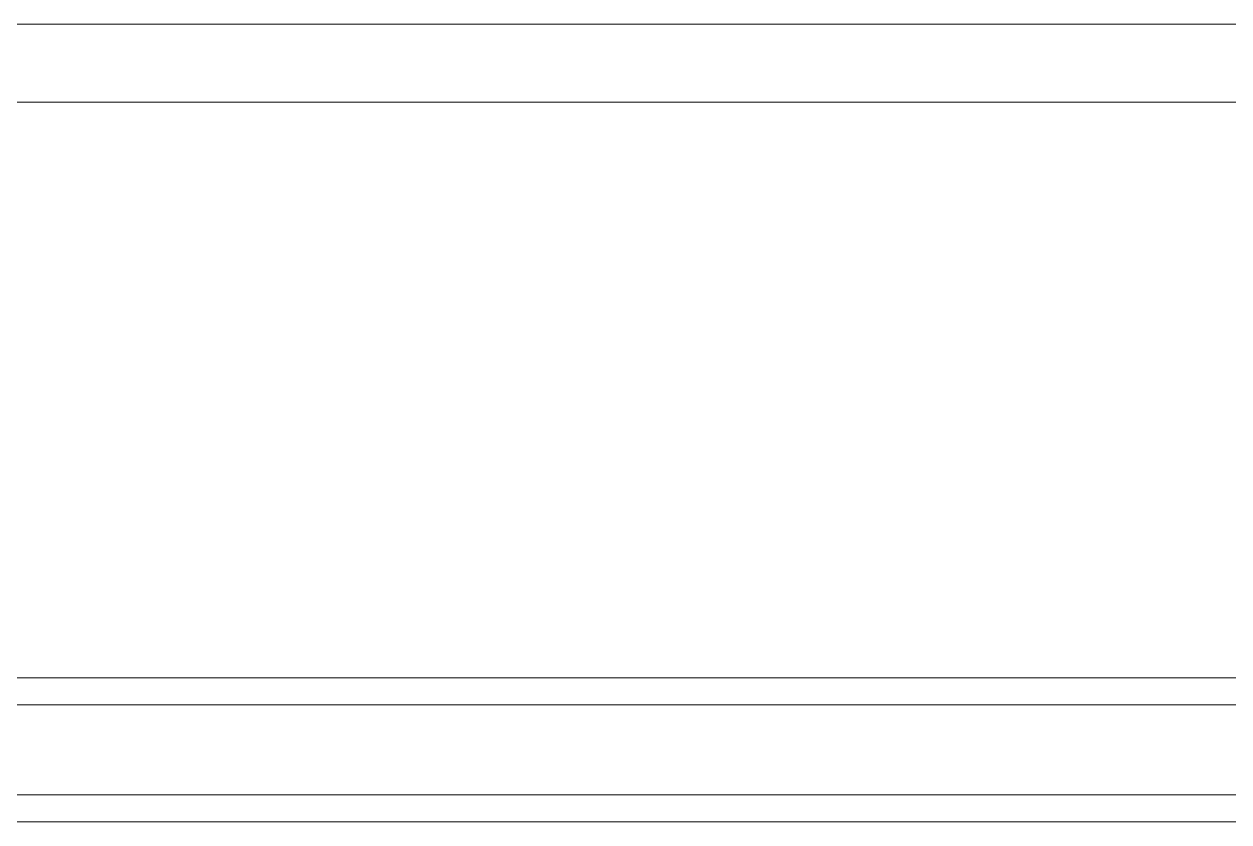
# Model space of a CAD drawing. Header units: millimetres. Extents: x -1970 to 59977, y -65068 to 6837.
# Drawn here: x 19114.3 to 19449, y -18450 to -18228.3 of the extents above; entities that cross this region are included whole.
import ezdxf

# ---------------------------------------------------------------- set-up
doc = ezdxf.new("R2010")
doc.units = ezdxf.units.MM
doc.layers.add('superior_C02', color=7, linetype='Continuous', lineweight=0)

msp = doc.modelspace()

# ---------------------------------------------------------------- linework, layer by layer
at = {"layer": 'superior_C02'}
for p, q in [((19930.334, -18228.298), (18992.635, -18228.298)), ((18994.379, -18228.298), (19932.078, -18228.298)), ((25411.088, -18250), (16335.427, -18250)), ((16336.897, -18250), (25412.557, -18250)), ((20107.498, -18410), (18959.893, -18410)), ((18971.583, -18410), (20119.188, -18410)), ((20161.567, -18410), (19013.962, -18410)), ((19028.575, -18410), (20176.18, -18410)), ((20106.769, -18417.5), (19014.695, -18417.5)), ((19027.842, -18417.5), (20119.916, -18417.5)), ((19014.695, -18442.5), (20106.769, -18442.5)), ((19027.842, -18442.5), (20119.916, -18442.5)), ((18959.893, -18450), (20107.498, -18450)), ((18971.583, -18450), (20119.188, -18450)), ((19013.962, -18450), (20161.567, -18450)), ((19028.575, -18450), (20176.18, -18450))]:
    msp.add_line(p, q, dxfattribs=at)

doc.saveas('drawing.dxf')
